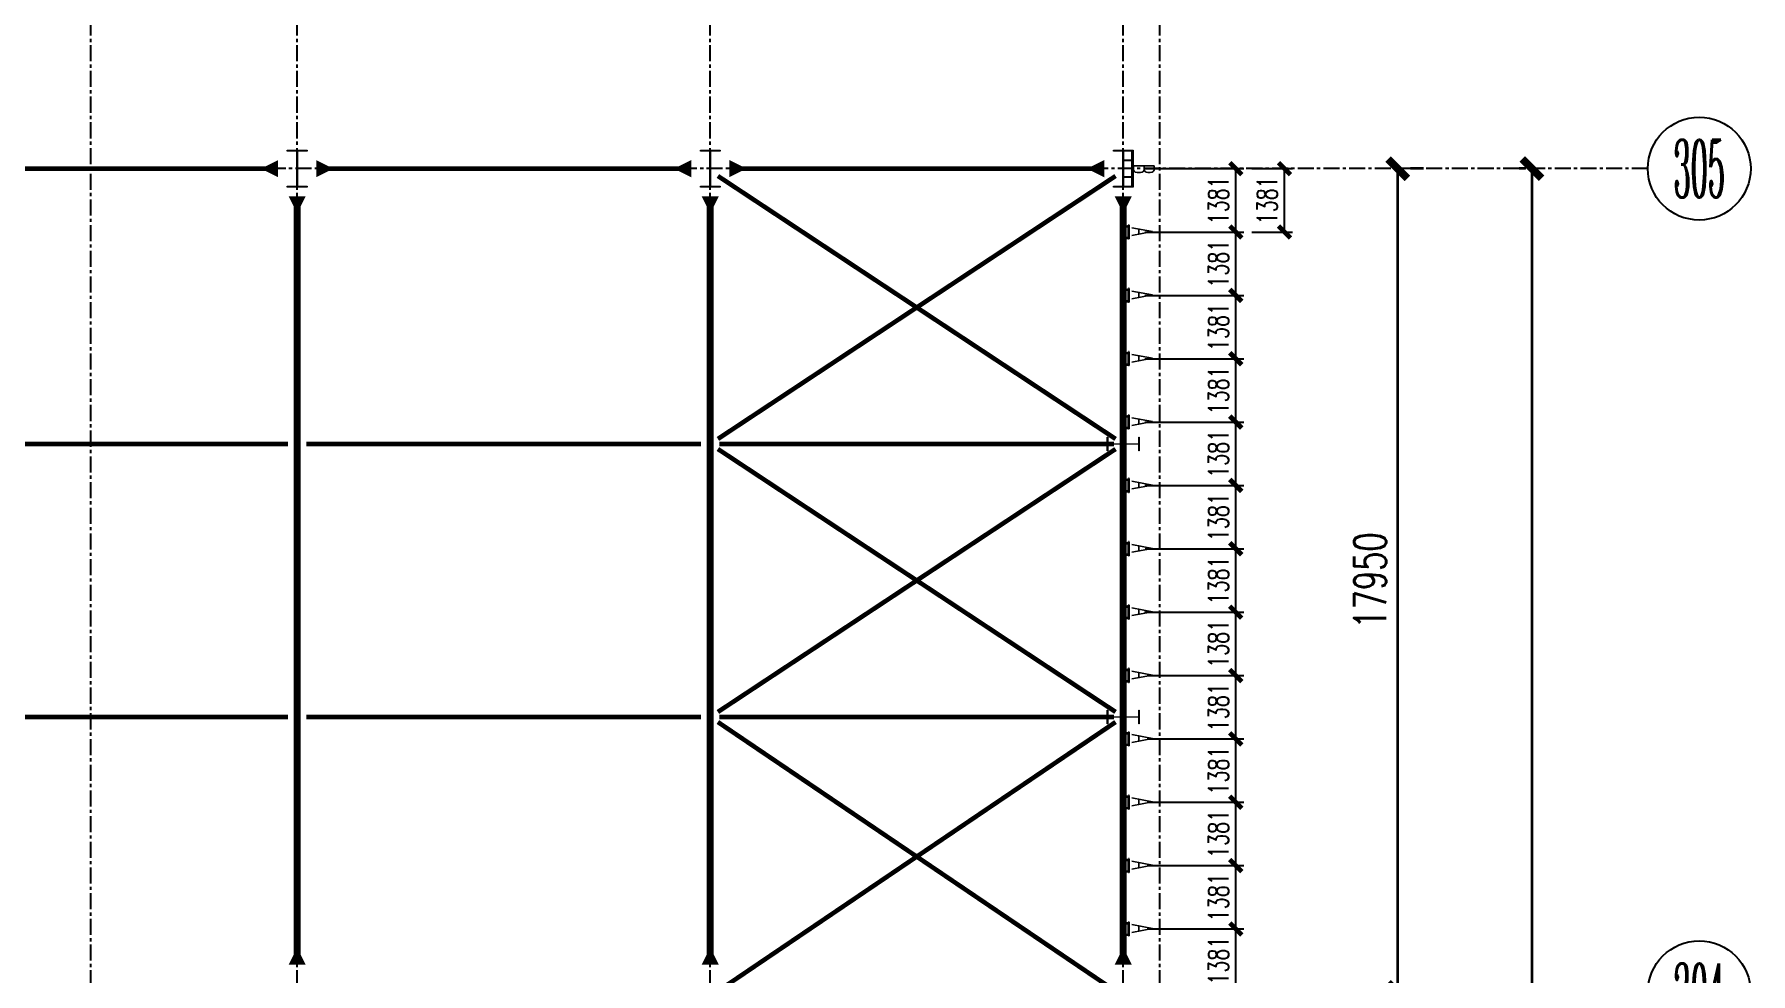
# Model space of a CAD drawing. Extents: x 782294 to 1727252, y -631030 to 17645.
# Drawn here: x 1664705 to 1702104, y -533062 to -512591 of the extents above; entities that cross this region are included whole.
import ezdxf
from ezdxf.enums import TextEntityAlignment as Align

# ---------------------------------------------------------------- set-up
doc = ezdxf.new("R2010")
doc.units = 0
doc.linetypes.add('__DASH', pattern=[0.35, 0.25, -0.1])
doc.linetypes.add('CENTER', pattern=[2, 1.25, -0.25, 0.25, -0.25])
doc.layers.get('Defpoints').update_dxf_attribs({"color": 210})
for name, color, linetype in [('!ZN3-铝板幕墙-3', 3, 'Continuous'), ('!ZN5-钢材投影-40', 40, 'Continuous'), ('!ZN5-钢材断面-2', 2, 'Continuous'), ('30预埋件', 30, 'Continuous'), ('3符号', 3, 'Continuous'), ('A-WINDOW', 140, 'Continuous'), ('DIM', 173, 'Continuous'), ('DOTE', 1, 'CENTER')]:
    doc.layers.add(name, color=color, linetype=linetype)
for name, color, linetype, lineweight in [('S-bea', 40, 'Continuous', 0), ('S-col', 2, 'Continuous', 0), ('柱间支撑', 6, 'CENTER', 0), ('梁', 4, 'Continuous', 18), ('砼柱', 2, 'Continuous', 35), ('细线', 11, 'Continuous', 9)]:
    doc.layers.add(name, color=color, linetype=linetype, lineweight=lineweight)
doc.styles.add('_TCH_AXIS', font='COMPLEX', dxfattribs={"bigfont": 'GBCBIG'})
doc.styles.add('DHTEXT-1', font='romans.shx', dxfattribs={"width": 0.7, "bigfont": 'chinese.shx'})
doc.dimstyles.new('ZN175', dxfattribs={"dimscale": 175, "dimtxt": 2.5, "dimasz": 1.5, "dimexe": 1, "dimexo": 2, "dimgap": 0.9, "dimtad": 1, "dimdec": 0, "dimdsep": 46, "dimtxsty": 'DHTEXT-1', "dimblk": 'ARCHTICK', "dimcen": 2.5, "dimclrd": 173, "dimclre": 173, "dimclrt": 7, "dimazin": 2, "dimtfac": 1, "dimtdec": 0, "dimtix": 1, "dimtmove": 2, "dimatfit": 3, "dimfxl": 0, "dimtolj": 1, "dimtzin": 0, "dimarcsym": 0})
doc.dimstyles.new('ZN280', dxfattribs={"dimscale": 280, "dimtxt": 2.5, "dimasz": 1.5, "dimexe": 1, "dimexo": 2, "dimgap": 0.9, "dimtad": 1, "dimdec": 0, "dimdsep": 46, "dimtxsty": 'DHTEXT-1', "dimblk": 'ARCHTICK', "dimcen": 2.5, "dimclrd": 173, "dimclre": 173, "dimclrt": 7, "dimazin": 2, "dimtfac": 1, "dimtdec": 0, "dimtix": 1, "dimtmove": 2, "dimatfit": 3, "dimfxl": 0, "dimarcsym": 0})

# ---------------------------------------------------------------- blocks, each defined once
blk = doc.blocks.new('20250902091300')
at = {"layer": '细线', "ltscale": 30}
h = blk.add_hatch(color=8, dxfattribs=at)
h.dxf.hatch_style = 1
h.paths.add_polyline_path([(-131, 109), (-131, 121), (-119, 121)])
h = blk.add_hatch(color=8, dxfattribs=at)
h.dxf.hatch_style = 1
h.paths.add_polyline_path([(-131, 34), (-131, 22), (-119, 22)])
h = blk.add_hatch(color=8, dxfattribs=at)
h.dxf.hatch_style = 1
h.paths.add_polyline_path([(131, 109), (131, 121), (119, 121)])
h = blk.add_hatch(color=8, dxfattribs=at)
h.dxf.hatch_style = 1
h.paths.add_polyline_path([(131, 34), (131, 22), (119, 22)])
at = {"layer": '!ZN5-钢材断面-2'}
for p, q in [((-150, 22), (150, 22)), ((-150, 10), (-150, 22)), ((-150, 10), (150, 10)), ((-131, 121), (-131, 22)), ((-119, 121), (-119, 22)), ((119, 121), (119, 22)), ((131, 121), (131, 22)), ((150, 10), (150, 22))]:
    blk.add_line(p, q, dxfattribs=at)
at = {"ltscale": 30}
for points in [[(-131, 109), (-131, 121), (-119, 121)], [(-131, 34), (-131, 22), (-119, 22)], [(131, 109), (131, 121), (119, 121)], [(131, 34), (131, 22), (119, 22)]]:
    blk.add_lwpolyline(points, close=True, dxfattribs=at)
blk = doc.blocks.new('20250903081440')
at = {"ltscale": 50, "rotation": 180}
blk.add_blockref('20250902091300', (0, 10), dxfattribs=at)
at = {"layer": '30预埋件', "style": 'DHTEXT-1', "text_generation_flag": 6, "width": 0.55}
blk.add_attdef('B', (-105, 65), '', height=450, rotation=180, dxfattribs=at)
blk = doc.blocks.new('20250903103553')
at = {"layer": '!ZN5-钢材投影-40', "ltscale": 0.3}
blk.add_lwpolyline([(388, -50), (-388, -50), (-388, -38), (388, -38)], close=True, dxfattribs=at)
at = {"layer": '!ZN5-钢材断面-2', "linetype": '__DASH', "ltscale": 100}
for points in [[(-176, -38), (-188, -38), (-188, 151), (-176, 151)], [(188, -38), (176, -38), (176, 151), (188, 151)]]:
    blk.add_lwpolyline(points, close=True, dxfattribs=at)
blk = doc.blocks.new('20250903111337')
at = {"layer": 'DIM', "ltscale": 30, "rotation": 89.99999999999999}
blk.add_blockref('20250903103553', (-50, 0), dxfattribs=at)
at = {"layer": '30预埋件', "style": 'DHTEXT-1', "text_generation_flag": 6, "width": 0.55}
blk.add_attdef('B', (15, 105), '', height=450, rotation=90, dxfattribs=at)
blk = doc.blocks.new('20250903131852')
at = {"ltscale": 500}
blk.add_blockref('20250903111337', (184205, 71800), dxfattribs=at).add_auto_attribs({'B': 'B'})
at = {"ltscale": 1750, "rotation": 270}
for p in [(184125, 70419), (184125, 69038), (184125, 67658), (184125, 66277), (184125, 64896), (184125, 63515), (184125, 62135), (184125, 60754), (184125, 59373), (184125, 57992), (184125, 56612), (184125, 55231)]:
    blk.add_blockref('20250903081440', p, dxfattribs=at).add_auto_attribs({'B': 'A'})
blk = doc.blocks.new('_ArchTick')
at = {"color": 0, "linetype": 'ByBlock', "const_width": 0.4}
blk.add_lwpolyline([(-0.5, -0.5), (0.5, 0.5)], dxfattribs=at)
blk = doc.blocks.new('*D1722')
at = {"layer": 'Defpoints', "color": 0, "ltscale": 1750, "transparency": 16777216}
for p in [(1688546, -525184), (1690884, -525184), (1688602, -526565)]:
    blk.add_point(p, dxfattribs=at)
at = {"layer": 'DIM', "color": 173, "linetype": 'ByBlock', "lineweight": -2, "ltscale": 1750, "transparency": 16777216}
for p, q in [((1688896, -525184), (1691059, -525184)), ((1690884, -526565), (1690884, -525184)), ((1688952, -526565), (1691059, -526565))]:
    blk.add_line(p, q, dxfattribs=at)
at = {"layer": 'DIM', "color": 173, "lineweight": -2, "ltscale": 1750, "transparency": 16777216, "xscale": 262.5, "yscale": 262.5, "zscale": 262.5}
for p, rotation in [((1690884, -525184), 90), ((1690884, -526565), 270)]:
    blk.add_blockref('_ArchTick', p, dxfattribs=dict(at, rotation=rotation))
at = {"layer": 'DIM', "color": 7, "ltscale": 1750, "transparency": 16777216, "insert": (1690507, -525874), "char_height": 437.5, "attachment_point": 5, "rotation": 90, "style": 'DHTEXT-1'}
blk.add_mtext('\\A1;1381', dxfattribs=at)
blk = doc.blocks.new('*D1723')
at = {"layer": 'Defpoints', "color": 0, "ltscale": 1750, "transparency": 16777216}
for p in [(1688602, -526565), (1690884, -526565), (1688602, -527945)]:
    blk.add_point(p, dxfattribs=at)
at = {"layer": 'DIM', "color": 173, "linetype": 'ByBlock', "lineweight": -2, "ltscale": 1750, "transparency": 16777216}
for p, q in [((1688952, -526565), (1691059, -526565)), ((1690884, -527945), (1690884, -526565)), ((1688952, -527945), (1691059, -527945))]:
    blk.add_line(p, q, dxfattribs=at)
at = {"layer": 'DIM', "color": 173, "lineweight": -2, "ltscale": 1750, "transparency": 16777216, "xscale": 262.5, "yscale": 262.5, "zscale": 262.5}
for p, rotation in [((1690884, -526565), 90), ((1690884, -527945), 270)]:
    blk.add_blockref('_ArchTick', p, dxfattribs=dict(at, rotation=rotation))
at = {"layer": 'DIM', "color": 7, "ltscale": 1750, "transparency": 16777216, "insert": (1690507, -527255), "char_height": 437.5, "attachment_point": 5, "rotation": 90, "style": 'DHTEXT-1'}
blk.add_mtext('\\A1;1381', dxfattribs=at)
blk = doc.blocks.new('*D1724')
at = {"layer": 'Defpoints', "color": 0, "ltscale": 1750, "transparency": 16777216}
for p in [(1688602, -527945), (1690884, -527945), (1688602, -529326)]:
    blk.add_point(p, dxfattribs=at)
at = {"layer": 'DIM', "color": 173, "linetype": 'ByBlock', "lineweight": -2, "ltscale": 1750, "transparency": 16777216}
for p, q in [((1688952, -527945), (1691059, -527945)), ((1690884, -529326), (1690884, -527945)), ((1688952, -529326), (1691059, -529326))]:
    blk.add_line(p, q, dxfattribs=at)
at = {"layer": 'DIM', "color": 173, "lineweight": -2, "ltscale": 1750, "transparency": 16777216, "xscale": 262.5, "yscale": 262.5, "zscale": 262.5}
for p, rotation in [((1690884, -527945), 90), ((1690884, -529326), 270)]:
    blk.add_blockref('_ArchTick', p, dxfattribs=dict(at, rotation=rotation))
at = {"layer": 'DIM', "color": 7, "ltscale": 1750, "transparency": 16777216, "insert": (1690507, -528636), "char_height": 437.5, "attachment_point": 5, "rotation": 90, "style": 'DHTEXT-1'}
blk.add_mtext('\\A1;1381', dxfattribs=at)
blk = doc.blocks.new('*D1725')
at = {"layer": 'Defpoints', "color": 0, "ltscale": 1750, "transparency": 16777216}
for p in [(1688602, -529326), (1690884, -529326), (1688602, -530707)]:
    blk.add_point(p, dxfattribs=at)
at = {"layer": 'DIM', "color": 173, "linetype": 'ByBlock', "lineweight": -2, "ltscale": 1750, "transparency": 16777216}
for p, q in [((1688952, -529326), (1691059, -529326)), ((1690884, -530707), (1690884, -529326)), ((1688952, -530707), (1691059, -530707))]:
    blk.add_line(p, q, dxfattribs=at)
at = {"layer": 'DIM', "color": 173, "lineweight": -2, "ltscale": 1750, "transparency": 16777216, "xscale": 262.5, "yscale": 262.5, "zscale": 262.5}
for p, rotation in [((1690884, -529326), 90), ((1690884, -530707), 270)]:
    blk.add_blockref('_ArchTick', p, dxfattribs=dict(at, rotation=rotation))
at = {"layer": 'DIM', "color": 7, "ltscale": 1750, "transparency": 16777216, "insert": (1690507, -530016), "char_height": 437.5, "attachment_point": 5, "rotation": 90, "style": 'DHTEXT-1'}
blk.add_mtext('\\A1;1381', dxfattribs=at)
blk = doc.blocks.new('*D1726')
at = {"layer": 'Defpoints', "color": 0, "ltscale": 1750, "transparency": 16777216}
for p in [(1688602, -530707), (1690884, -530707), (1688602, -532088)]:
    blk.add_point(p, dxfattribs=at)
at = {"layer": 'DIM', "color": 173, "linetype": 'ByBlock', "lineweight": -2, "ltscale": 1750, "transparency": 16777216}
for p, q in [((1688952, -530707), (1691059, -530707)), ((1690884, -532088), (1690884, -530707)), ((1688952, -532088), (1691059, -532088))]:
    blk.add_line(p, q, dxfattribs=at)
at = {"layer": 'DIM', "color": 173, "lineweight": -2, "ltscale": 1750, "transparency": 16777216, "xscale": 262.5, "yscale": 262.5, "zscale": 262.5}
for p, rotation in [((1690884, -530707), 90), ((1690884, -532088), 270)]:
    blk.add_blockref('_ArchTick', p, dxfattribs=dict(at, rotation=rotation))
at = {"layer": 'DIM', "color": 7, "ltscale": 1750, "transparency": 16777216, "insert": (1690507, -531397), "char_height": 437.5, "attachment_point": 5, "rotation": 90, "style": 'DHTEXT-1'}
blk.add_mtext('\\A1;1381', dxfattribs=at)
blk = doc.blocks.new('*D1727')
at = {"layer": 'Defpoints', "color": 0, "ltscale": 1750, "transparency": 16777216}
for p in [(1688602, -532088), (1690884, -532088), (1688602, -533468)]:
    blk.add_point(p, dxfattribs=at)
at = {"layer": 'DIM', "color": 173, "linetype": 'ByBlock', "lineweight": -2, "ltscale": 1750, "transparency": 16777216}
for p, q in [((1688952, -532088), (1691059, -532088)), ((1690884, -533468), (1690884, -532088)), ((1688952, -533468), (1691059, -533468))]:
    blk.add_line(p, q, dxfattribs=at)
at = {"layer": 'DIM', "color": 173, "lineweight": -2, "ltscale": 1750, "transparency": 16777216, "xscale": 262.5, "yscale": 262.5, "zscale": 262.5}
for p, rotation in [((1690884, -532088), 90), ((1690884, -533468), 270)]:
    blk.add_blockref('_ArchTick', p, dxfattribs=dict(at, rotation=rotation))
at = {"layer": 'DIM', "color": 7, "ltscale": 1750, "transparency": 16777216, "insert": (1690507, -532778), "char_height": 437.5, "attachment_point": 5, "rotation": 90, "style": 'DHTEXT-1'}
blk.add_mtext('\\A1;1381', dxfattribs=at)
blk = doc.blocks.new('*D1715')
at = {"layer": 'Defpoints', "color": 0, "ltscale": 1750, "transparency": 16777216}
for p in [(1688552, -515518), (1690884, -515518), (1688552, -516899)]:
    blk.add_point(p, dxfattribs=at)
at = {"layer": 'DIM', "color": 173, "linetype": 'ByBlock', "lineweight": -2, "ltscale": 1750, "transparency": 16777216}
for p, q in [((1688902, -515518), (1691059, -515518)), ((1690884, -516899), (1690884, -515518)), ((1688902, -516899), (1691059, -516899))]:
    blk.add_line(p, q, dxfattribs=at)
at = {"layer": 'DIM', "color": 173, "lineweight": -2, "ltscale": 1750, "transparency": 16777216, "xscale": 262.5, "yscale": 262.5, "zscale": 262.5}
for p, rotation in [((1690884, -515518), 90), ((1690884, -516899), 270)]:
    blk.add_blockref('_ArchTick', p, dxfattribs=dict(at, rotation=rotation))
at = {"layer": 'DIM', "color": 7, "ltscale": 1750, "transparency": 16777216, "insert": (1690507, -516209), "char_height": 437.5, "attachment_point": 5, "rotation": 90, "style": 'DHTEXT-1'}
blk.add_mtext('\\A1;1381', dxfattribs=at)
blk = doc.blocks.new('*D1716')
at = {"layer": 'Defpoints', "color": 0, "ltscale": 1750, "transparency": 16777216}
for p in [(1688552, -516899), (1690884, -516899), (1688552, -518280)]:
    blk.add_point(p, dxfattribs=at)
at = {"layer": 'DIM', "color": 173, "linetype": 'ByBlock', "lineweight": -2, "ltscale": 1750, "transparency": 16777216}
for p, q in [((1688902, -516899), (1691059, -516899)), ((1690884, -518280), (1690884, -516899)), ((1688902, -518280), (1691059, -518280))]:
    blk.add_line(p, q, dxfattribs=at)
at = {"layer": 'DIM', "color": 173, "lineweight": -2, "ltscale": 1750, "transparency": 16777216, "xscale": 262.5, "yscale": 262.5, "zscale": 262.5}
for p, rotation in [((1690884, -516899), 90), ((1690884, -518280), 270)]:
    blk.add_blockref('_ArchTick', p, dxfattribs=dict(at, rotation=rotation))
at = {"layer": 'DIM', "color": 7, "ltscale": 1750, "transparency": 16777216, "insert": (1690507, -517590), "char_height": 437.5, "attachment_point": 5, "rotation": 90, "style": 'DHTEXT-1'}
blk.add_mtext('\\A1;1381', dxfattribs=at)
blk = doc.blocks.new('*D1717')
at = {"layer": 'Defpoints', "color": 0, "ltscale": 1750, "transparency": 16777216}
for p in [(1688552, -518280), (1690884, -518280), (1688552, -519661)]:
    blk.add_point(p, dxfattribs=at)
at = {"layer": 'DIM', "color": 173, "linetype": 'ByBlock', "lineweight": -2, "ltscale": 1750, "transparency": 16777216}
for p, q in [((1688902, -518280), (1691059, -518280)), ((1690884, -519661), (1690884, -518280)), ((1688902, -519661), (1691059, -519661))]:
    blk.add_line(p, q, dxfattribs=at)
at = {"layer": 'DIM', "color": 173, "lineweight": -2, "ltscale": 1750, "transparency": 16777216, "xscale": 262.5, "yscale": 262.5, "zscale": 262.5}
for p, rotation in [((1690884, -518280), 90), ((1690884, -519661), 270)]:
    blk.add_blockref('_ArchTick', p, dxfattribs=dict(at, rotation=rotation))
at = {"layer": 'DIM', "color": 7, "ltscale": 1750, "transparency": 16777216, "insert": (1690507, -518970), "char_height": 437.5, "attachment_point": 5, "rotation": 90, "style": 'DHTEXT-1'}
blk.add_mtext('\\A1;1381', dxfattribs=at)
blk = doc.blocks.new('*D1718')
at = {"layer": 'Defpoints', "color": 0, "ltscale": 1750, "transparency": 16777216}
for p in [(1688552, -519661), (1690884, -519661), (1688552, -521041)]:
    blk.add_point(p, dxfattribs=at)
at = {"layer": 'DIM', "color": 173, "linetype": 'ByBlock', "lineweight": -2, "ltscale": 1750, "transparency": 16777216}
for p, q in [((1688902, -519661), (1691059, -519661)), ((1690884, -521041), (1690884, -519661)), ((1688902, -521041), (1691059, -521041))]:
    blk.add_line(p, q, dxfattribs=at)
at = {"layer": 'DIM', "color": 173, "lineweight": -2, "ltscale": 1750, "transparency": 16777216, "xscale": 262.5, "yscale": 262.5, "zscale": 262.5}
for p, rotation in [((1690884, -519661), 90), ((1690884, -521041), 270)]:
    blk.add_blockref('_ArchTick', p, dxfattribs=dict(at, rotation=rotation))
at = {"layer": 'DIM', "color": 7, "ltscale": 1750, "transparency": 16777216, "insert": (1690507, -520351), "char_height": 437.5, "attachment_point": 5, "rotation": 90, "style": 'DHTEXT-1'}
blk.add_mtext('\\A1;1381', dxfattribs=at)
blk = doc.blocks.new('*D1719')
at = {"layer": 'Defpoints', "color": 0, "ltscale": 1750, "transparency": 16777216}
for p in [(1688552, -521041), (1690884, -521041), (1688552, -522422)]:
    blk.add_point(p, dxfattribs=at)
at = {"layer": 'DIM', "color": 173, "linetype": 'ByBlock', "lineweight": -2, "ltscale": 1750, "transparency": 16777216}
for p, q in [((1688902, -521041), (1691059, -521041)), ((1690884, -522422), (1690884, -521041)), ((1688902, -522422), (1691059, -522422))]:
    blk.add_line(p, q, dxfattribs=at)
at = {"layer": 'DIM', "color": 173, "lineweight": -2, "ltscale": 1750, "transparency": 16777216, "xscale": 262.5, "yscale": 262.5, "zscale": 262.5}
for p, rotation in [((1690884, -521041), 90), ((1690884, -522422), 270)]:
    blk.add_blockref('_ArchTick', p, dxfattribs=dict(at, rotation=rotation))
at = {"layer": 'DIM', "color": 7, "ltscale": 1750, "transparency": 16777216, "insert": (1690507, -521732), "char_height": 437.5, "attachment_point": 5, "rotation": 90, "style": 'DHTEXT-1'}
blk.add_mtext('\\A1;1381', dxfattribs=at)
blk = doc.blocks.new('*D1720')
at = {"layer": 'Defpoints', "color": 0, "ltscale": 1750, "transparency": 16777216}
for p in [(1688552, -522422), (1690884, -522422), (1688558, -523803)]:
    blk.add_point(p, dxfattribs=at)
at = {"layer": 'DIM', "color": 173, "linetype": 'ByBlock', "lineweight": -2, "ltscale": 1750, "transparency": 16777216}
for p, q in [((1688902, -522422), (1691059, -522422)), ((1690884, -523803), (1690884, -522422)), ((1688908, -523803), (1691059, -523803))]:
    blk.add_line(p, q, dxfattribs=at)
at = {"layer": 'DIM', "color": 173, "lineweight": -2, "ltscale": 1750, "transparency": 16777216, "xscale": 262.5, "yscale": 262.5, "zscale": 262.5}
for p, rotation in [((1690884, -522422), 90), ((1690884, -523803), 270)]:
    blk.add_blockref('_ArchTick', p, dxfattribs=dict(at, rotation=rotation))
at = {"layer": 'DIM', "color": 7, "ltscale": 1750, "transparency": 16777216, "insert": (1690507, -523113), "char_height": 437.5, "attachment_point": 5, "rotation": 90, "style": 'DHTEXT-1'}
blk.add_mtext('\\A1;1381', dxfattribs=at)
blk = doc.blocks.new('*D1721')
at = {"layer": 'Defpoints', "color": 0, "ltscale": 1750, "transparency": 16777216}
for p in [(1688558, -523803), (1690884, -523803), (1688546, -525184)]:
    blk.add_point(p, dxfattribs=at)
at = {"layer": 'DIM', "color": 173, "linetype": 'ByBlock', "lineweight": -2, "ltscale": 1750, "transparency": 16777216}
for p, q in [((1688908, -523803), (1691059, -523803)), ((1690884, -525184), (1690884, -523803)), ((1688896, -525184), (1691059, -525184))]:
    blk.add_line(p, q, dxfattribs=at)
at = {"layer": 'DIM', "color": 173, "lineweight": -2, "ltscale": 1750, "transparency": 16777216, "xscale": 262.5, "yscale": 262.5, "zscale": 262.5}
for p, rotation in [((1690884, -523803), 90), ((1690884, -525184), 270)]:
    blk.add_blockref('_ArchTick', p, dxfattribs=dict(at, rotation=rotation))
at = {"layer": 'DIM', "color": 7, "ltscale": 1750, "transparency": 16777216, "insert": (1690507, -524493), "char_height": 437.5, "attachment_point": 5, "rotation": 90, "style": 'DHTEXT-1'}
blk.add_mtext('\\A1;1381', dxfattribs=at)
blk = doc.blocks.new('卓越-轴号')
blk.add_circle((0, 0), 4)
at = {"color": 0, "style": '_TCH_AXIS', "width": 1.041667, "flags": 8}
blk.add_attdef('A', text='', height=4.48, dxfattribs=at).set_placement((-2, -2.24), (2, -2.24), align=Align.FIT)
blk = doc.blocks.new('*D482')
at = {"layer": 'Defpoints', "color": 0, "ltscale": 2800, "transparency": 16777216}
for p in [(189981, 71800), (189981, 71800), (189981, 53850)]:
    blk.add_point(p, dxfattribs=at)
at = {"layer": 'DIM', "color": 173, "linetype": 'ByBlock', "lineweight": -2, "ltscale": 2800, "transparency": 16777216}
for p, q in [((189981, 53850), (189981, 71800)), ((190541, 71800), (190261, 71800)), ((190541, 53850), (190261, 53850))]:
    blk.add_line(p, q, dxfattribs=at)
at = {"layer": 'DIM', "color": 173, "lineweight": -2, "ltscale": 2800, "transparency": 16777216, "xscale": 420, "yscale": 420, "zscale": 420}
for p, rotation in [((189981, 71800), 90), ((189981, 53850), 270)]:
    blk.add_blockref('_ArchTick', p, dxfattribs=dict(at, rotation=rotation))
at = {"layer": 'DIM', "color": 7, "ltscale": 2800, "transparency": 16777216, "insert": (189379, 62825), "char_height": 700, "attachment_point": 5, "rotation": 90, "style": 'DHTEXT-1'}
blk.add_mtext('17950', dxfattribs=at)
blk = doc.blocks.new('*D483')
at = {"layer": 'Defpoints', "color": 0, "ltscale": 2800, "transparency": 16777216}
for p in [(193324, 71800), (192904, 0), (193324, 0)]:
    blk.add_point(p, dxfattribs=at)
at = {"layer": 'DIM', "color": 173, "linetype": 'ByBlock', "lineweight": -2, "ltscale": 2800, "transparency": 16777216}
for p, q in [((192764, 71800), (192624, 71800)), ((192904, 71800), (192904, 0)), ((192764, 0), (192624, 0))]:
    blk.add_line(p, q, dxfattribs=at)
at = {"layer": 'DIM', "color": 173, "lineweight": -2, "ltscale": 2800, "transparency": 16777216, "xscale": 420, "yscale": 420, "zscale": 420}
for p, rotation in [((192904, 71800), 90), ((192904, 0), 270)]:
    blk.add_blockref('_ArchTick', p, dxfattribs=dict(at, rotation=rotation))
at = {"layer": 'DIM', "color": 7, "ltscale": 2800, "transparency": 16777216, "insert": (192302, 35900), "char_height": 700, "attachment_point": 5, "rotation": 90, "style": 'DHTEXT-1'}
blk.add_mtext('71800', dxfattribs=at)
blk = doc.blocks.new('*D1751')
at = {"layer": 'Defpoints', "color": 0, "ltscale": 1750, "transparency": 16777216}
for p in [(1690884, -515518), (1691945, -515518), (1690884, -516899)]:
    blk.add_point(p, dxfattribs=at)
at = {"layer": 'DIM', "color": 173, "linetype": 'ByBlock', "lineweight": -2, "ltscale": 1750, "transparency": 16777216}
for p, q in [((1691234, -515518), (1692120, -515518)), ((1691945, -516899), (1691945, -515518)), ((1691234, -516899), (1692120, -516899))]:
    blk.add_line(p, q, dxfattribs=at)
at = {"layer": 'DIM', "color": 173, "lineweight": -2, "ltscale": 1750, "transparency": 16777216, "xscale": 262.5, "yscale": 262.5, "zscale": 262.5}
for p, rotation in [((1691945, -515518), 90), ((1691945, -516899), 270)]:
    blk.add_blockref('_ArchTick', p, dxfattribs=dict(at, rotation=rotation))
at = {"layer": 'DIM', "color": 7, "ltscale": 1750, "transparency": 16777216, "insert": (1691569, -516209), "char_height": 437.5, "attachment_point": 5, "rotation": 90, "style": 'DHTEXT-1'}
blk.add_mtext('\\A1;1381', dxfattribs=at)
blk = doc.blocks.new('20250922152048')
at = {"layer": 'S-col'}
blk.add_lwpolyline([(-165069, 621020), (-164639, 621020), (-164639, 621002), (-164848, 621002), (-164848, 620238), (-164639, 620238), (-164639, 620220), (-165069, 620220), (-165069, 620238), (-164860, 620238), (-164860, 621002), (-165069, 621002)], close=True, dxfattribs=at)
blk = doc.blocks.new('20250922152107')
at = {"layer": 'S-col'}
blk.add_lwpolyline([(-195790, 766820), (-195490, 766820), (-195490, 766808), (-195636, 766808), (-195636, 766132), (-195490, 766132), (-195490, 766120), (-195790, 766120), (-195790, 766132), (-195644, 766132), (-195644, 766808), (-195790, 766808)], close=True, dxfattribs=at)
blk = doc.blocks.new('A$Ce6202261')
at = {"layer": 'S-bea'}
for points in [[(165585, 71800, 375, 0, 0), (165210, 71800, 375, 0, 0)], [(166415, 71800, 375, 0, 0), (166790, 71800, 375, 0, 0)], [(174585, 71800, 375, 0, 0), (174210, 71800, 375, 0, 0)], [(175415, 71800, 375, 0, 0), (175790, 71800, 375, 0, 0)], [(183585, 71800, 375, 0, 0), (183210, 71800, 375, 0, 0)], [(166000, 71200, 375, 0, 0), (166000, 70825, 375, 0, 0)], [(175000, 71200, 375, 0, 0), (175000, 70825, 375, 0, 0)], [(184000, 71200, 375, 0, 0), (184000, 70825, 375, 0, 0)], [(166000, 54450, 375, 0, 0), (166000, 54825, 375, 0, 0)], [(175000, 54450, 375, 0, 0), (175000, 54825, 375, 0, 0)], [(184000, 54450, 375, 0, 0), (184000, 54825, 375, 0, 0)]]:
    blk.add_lwpolyline(points, format="xyseb", dxfattribs=at)
at = {"layer": 'S-bea', "const_width": 150}
for points in [[(166000, 71200), (166000, 54450)], [(175000, 71200), (175000, 54450)], [(184000, 71200), (184000, 54450)]]:
    blk.add_lwpolyline(points, dxfattribs=at)
at = {"layer": '柱间支撑', "linetype": 'Continuous', "const_width": 100}
for points in [[(175167, 65910), (183833, 71640)], [(175167, 71640), (183833, 65910)], [(157200, 65800), (165800, 65800)], [(166200, 65800), (174800, 65800)], [(175200, 65800), (183800, 65800)], [(175167, 59960), (183833, 65690)], [(175167, 65690), (183833, 59960)], [(157200, 59850), (165800, 59850)], [(166200, 59850), (174800, 59850)], [(175200, 59850), (183800, 59850)], [(175167, 59740), (183633, 54010)], [(175367, 54010), (183833, 59740)]]:
    blk.add_lwpolyline(points, dxfattribs=at)
at = {"layer": '梁', "linetype": 'Continuous', "const_width": 100}
for points in [[(157415, 71800), (165585, 71800)], [(166415, 71800), (174585, 71800)], [(175415, 71800), (183585, 71800)]]:
    blk.add_lwpolyline(points, dxfattribs=at)
at = {"layer": 'A-WINDOW'}
for p in [(330854, -548820), (339854, -548820), (348854, -548820)]:
    blk.add_blockref('20250922152048', p, dxfattribs=at)
at = {"layer": 'S-col', "rotation": 90}
for p in [(950470, 261440), (950470, 255490)]:
    blk.add_blockref('20250922152107', p, dxfattribs=at)
blk = doc.blocks.new('A$Cd7b80a86')
at = {"layer": 'DOTE', "ltscale": 280}
for p, q in [((161500, -8180), (161500, 83777.4)), ((166000, -8180), (166000, 83777.4)), ((175000, -8180), (175000, 83777.4)), ((184000, -8180), (184000, 83777.4)), ((184800, -8180), (184800, 84113.6)), ((195431, 71800), (-7455.8, 71800))]:
    blk.add_line(p, q, dxfattribs=at)
at = {"layer": '3符号', "color": 7}
ref = blk.add_blockref('卓越-轴号', (196551, 71800), dxfattribs=dict(at, xscale=280, yscale=280, zscale=280))
ref.add_attrib('A', '305', dxfattribs={"layer": '0', "color": 0, "height": 1254.4, "style": '_TCH_AXIS', "width": 0.353774}).set_placement((195991, 71172.8), (197111, 71172.8), align=Align.FIT)
ref = blk.add_blockref('卓越-轴号', (196551, 53850), dxfattribs=dict(at, xscale=280, yscale=280, zscale=280))
ref.add_attrib('A', '304', dxfattribs={"layer": '0', "color": 0, "height": 1254.4, "style": '_TCH_AXIS', "width": 0.340909}).set_placement((195991, 53222.8), (197111, 53222.8), align=Align.FIT)
at = {"layer": 'DIM', "ltscale": 2800}
dim = blk.add_linear_dim(base=(189980.8, 71800), p1=(189980.8, 53850), p2=(189980.8, 71800), angle=270, dimstyle='ZN280', dxfattribs=at)
dim.commit()
dim.dimension.update_dxf_attribs({"geometry": '*D482', "text_midpoint": (189378.8, 62825)})
dim = blk.add_aligned_dim(p1=(193324.3, 71800), p2=(193324.3, 0), distance=-420.1, dimstyle='ZN280', dxfattribs=at)
dim.commit()
dim.dimension.update_dxf_attribs({"geometry": '*D483', "text_midpoint": (192302.2, 35900)})

msp = doc.modelspace()

# ---------------------------------------------------------------- block references
at = {"layer": '!ZN3-铝板幕墙-3', "ltscale": 1750}
msp.add_blockref('A$Ce6202261', (1504432.7, -587318.4), dxfattribs=at)
at = {"ltscale": 500}
msp.add_blockref('20250903131852', (1504432.7, -587318.4), dxfattribs=at)
at = {"layer": '砼柱', "ltscale": 500}
msp.add_blockref('A$Cd7b80a86', (1504432.7, -587318.4), dxfattribs=at)

# ---------------------------------------------------------------- dimensions: what is measured, and where the dimension line sits
at = {"layer": 'DIM', "ltscale": 1750}
for base, p1, p2, picture, middle in [((1690883.7, -515518.4), (1688551.8, -516899.2), (1688551.8, -515518.4), '*D1715', (1690507.4, -516208.8)), ((1691944.8, -515518.4), (1690883.7, -516899.2), (1690883.7, -515518.4), '*D1751', (1691568.6, -516208.8)), ((1690883.7, -516899.2), (1688551.8, -518279.9), (1688551.8, -516899.2), '*D1716', (1690507.4, -517589.6)), ((1690883.7, -518279.9), (1688551.8, -519660.7), (1688551.8, -518279.9), '*D1717', (1690507.4, -518970.3)), ((1690883.7, -519660.7), (1688551.8, -521041.5), (1688551.8, -519660.7), '*D1718', (1690507.4, -520351.1)), ((1690883.7, -521041.5), (1688551.8, -522422.3), (1688551.8, -521041.5), '*D1719', (1690507.4, -521731.9)), ((1690883.7, -522422.3), (1688557.8, -523803), (1688551.8, -522422.3), '*D1720', (1690507.4, -523112.6)), ((1690883.7, -523803), (1688545.8, -525183.8), (1688557.8, -523803), '*D1721', (1690507.4, -524493.4)), ((1690883.7, -525183.8), (1688602.2, -526564.6), (1688545.8, -525183.8), '*D1722', (1690507.4, -525874.2)), ((1690883.7, -526564.6), (1688602.2, -527945.3), (1688602.2, -526564.6), '*D1723', (1690507.4, -527254.9)), ((1690883.7, -527945.3), (1688602.2, -529326.1), (1688602.2, -527945.3), '*D1724', (1690507.4, -528635.7)), ((1690883.7, -529326.1), (1688602.2, -530706.9), (1688602.2, -529326.1), '*D1725', (1690507.4, -530016.5)), ((1690883.7, -530706.9), (1688602.2, -532087.6), (1688602.2, -530706.9), '*D1726', (1690507.4, -531397.3)), ((1690883.7, -532087.6), (1688602.2, -533468.4), (1688602.2, -532087.6), '*D1727', (1690507.4, -532778))]:
    dim = msp.add_linear_dim(base=base, p1=p1, p2=p2, angle=90, dimstyle='ZN175', dxfattribs=at)
    dim.commit()
    dim.dimension.update_dxf_attribs({"geometry": picture, "text_midpoint": middle})

doc.saveas('drawing.dxf')
